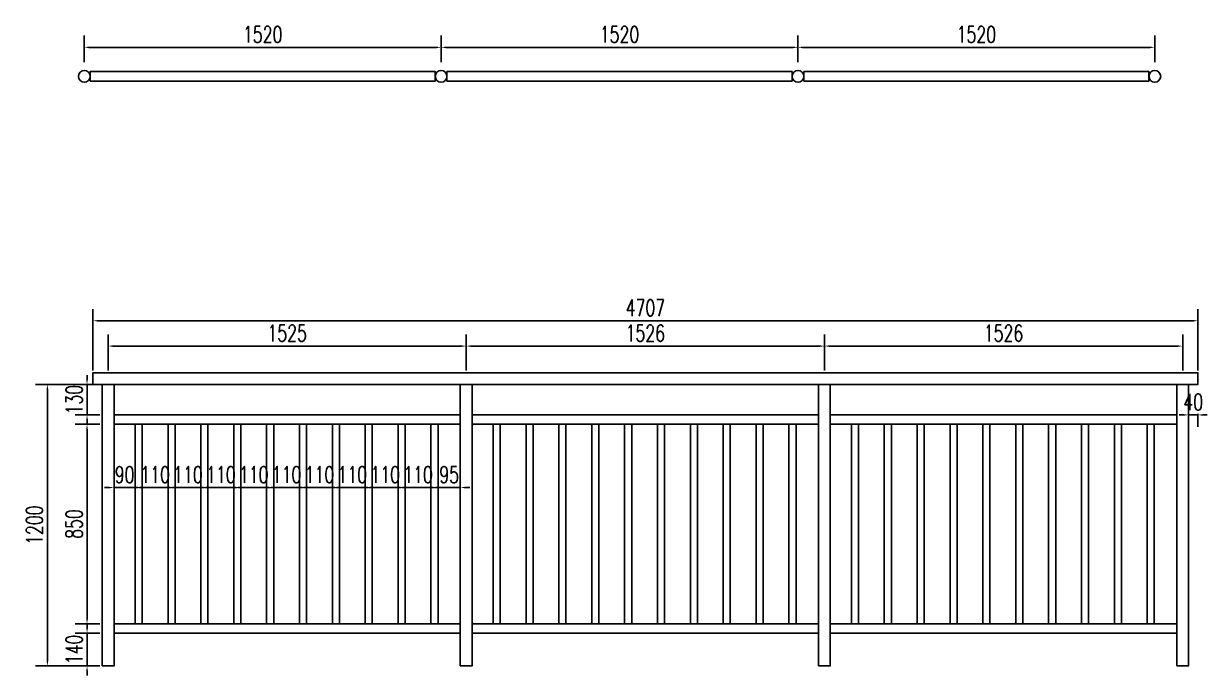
# Model space of a CAD drawing. Header units: millimetres. Extents: x -2430464 to 225692, y -180 to 1805330.
# Drawn here: x -1495607 to -1490566, y 608733 to 611511 of the extents above; entities that cross this region are included whole.
import ezdxf

# ---------------------------------------------------------------- set-up
doc = ezdxf.new("R2010")
doc.units = ezdxf.units.MM
doc.header["$LTSCALE"] = 1000
doc.layers.get('0').update_dxf_attribs({"linetype": 'CONTINUOUS'})
doc.layers.get('DEFPOINTS').update_dxf_attribs({"linetype": 'CONTINUOUS'})
doc.layers.add('W-PLASTIC_RAILINGS塑木栏杆', color=6, linetype='CONTINUOUS')
doc.layers.add('W-WOOD_FLOOR木地板', color=30, linetype='CONTINUOUS')
doc.styles.add('STANDARD_T3', font='simplex.shx', dxfattribs={"width": 0.7, "bigfont": 'gbcbig.shx'})
doc.dimstyles.new('W&&20', dxfattribs={"dimtxt": 70, "dimasz": 20, "dimexe": 50, "dimexo": 60, "dimgap": 20, "dimtad": 1, "dimdec": 0, "dimzin": 0, "dimdsep": 46, "dimtxsty": 'STANDARD_T3', "dimcen": 0.09, "dimclrd": 1, "dimclre": 1, "dimclrt": 7, "dimazin": 2, "dimtfac": 1, "dimtdec": 0, "dimtix": 1, "dimtmove": 2, "dimatfit": 3, "dimfxl": 0, "dimtolj": 1, "dimtzin": 0, "dimarcsym": 0})

# ---------------------------------------------------------------- blocks, each defined once
blk = doc.blocks.new('*U816')
at = {"layer": 'W-PLASTIC_RAILINGS塑木栏杆'}
blk.add_lwpolyline([(-15, -420), (15, -420), (15, 430), (-15, 430)], close=True, dxfattribs=at)
blk = doc.blocks.new('*U817')
at = {"layer": 'W-PLASTIC_RAILINGS塑木栏杆', "color": 0, "linetype": 'ByBlock', "lineweight": -2, "transparency": 16777216}
for p in [(0, 0), (140, 0), (280, 0), (420, 0), (560, 0), (700, 0), (840, 0), (980, 0), (1120, 0), (1260, 0)]:
    blk.add_blockref('*U816', p, dxfattribs=at)
blk = doc.blocks.new('*D820')
at = {"layer": 'DEFPOINTS', "color": 0, "transparency": 16777216}
for p in [(-1495312.6, 609973.4), (-1495506.6, 608773.4), (-1495272.6, 608773.4)]:
    blk.add_point(p, dxfattribs=at)
at = {"layer": 'W-WOOD_FLOOR木地板', "color": 1, "lineweight": -2, "transparency": 16777216}
for p, q in [((-1495372.6, 609973.4), (-1495556.6, 609973.4)), ((-1495506.6, 609953.4), (-1495506.6, 608793.4)), ((-1495332.6, 608773.4), (-1495556.6, 608773.4))]:
    blk.add_line(p, q, dxfattribs=at)
at = {"layer": 'W-WOOD_FLOOR木地板', "color": 1, "transparency": 16777216}
for points in [[(-1495509.9, 609953.4), (-1495503.2, 609953.4), (-1495506.6, 609973.4)], [(-1495509.9, 608793.4), (-1495503.2, 608793.4), (-1495506.6, 608773.4)]]:
    blk.add_solid(points, dxfattribs=at)
at = {"layer": 'W-WOOD_FLOOR木地板', "color": 7, "transparency": 16777216, "insert": (-1495561.6, 609373.4), "char_height": 70, "attachment_point": 5, "rotation": 90, "style": 'STANDARD_T3'}
blk.add_mtext('\\A1;1200', dxfattribs=at)
blk = doc.blocks.new('*D821')
at = {"layer": 'DEFPOINTS', "color": 0, "transparency": 16777216}
for p in [(-1495222.6, 609803.4), (-1495337.6, 608953.4), (-1495222.6, 608953.4)]:
    blk.add_point(p, dxfattribs=at)
at = {"layer": 'W-WOOD_FLOOR木地板', "color": 1, "lineweight": -2, "transparency": 16777216}
for p, q in [((-1495282.6, 609803.4), (-1495387.6, 609803.4)), ((-1495337.6, 609783.4), (-1495337.6, 608973.4)), ((-1495282.6, 608953.4), (-1495387.6, 608953.4))]:
    blk.add_line(p, q, dxfattribs=at)
at = {"layer": 'W-WOOD_FLOOR木地板', "color": 1, "transparency": 16777216}
for points in [[(-1495340.9, 609783.4), (-1495334.2, 609783.4), (-1495337.6, 609803.4)], [(-1495340.9, 608973.4), (-1495334.2, 608973.4), (-1495337.6, 608953.4)]]:
    blk.add_solid(points, dxfattribs=at)
at = {"layer": 'W-WOOD_FLOOR木地板', "color": 7, "transparency": 16777216, "insert": (-1495392.6, 609378.4), "char_height": 70, "attachment_point": 5, "rotation": 90, "style": 'STANDARD_T3'}
blk.add_mtext('\\A1;850', dxfattribs=at)
blk = doc.blocks.new('*D818')
at = {"layer": 'DEFPOINTS', "color": 0, "transparency": 16777216}
for p in [(-1495337.6, 609973.4), (-1495222.6, 609973.4), (-1495222.6, 609843.4)]:
    blk.add_point(p, dxfattribs=at)
at = {"layer": 'W-WOOD_FLOOR木地板', "color": 1, "lineweight": -2, "transparency": 16777216}
for p, q in [((-1495282.6, 609973.4), (-1495387.6, 609973.4)), ((-1495337.6, 609993.4), (-1495337.6, 610013.4)), ((-1495337.6, 609843.4), (-1495337.6, 609973.4)), ((-1495282.6, 609843.4), (-1495387.6, 609843.4)), ((-1495337.6, 609823.4), (-1495337.6, 609803.4))]:
    blk.add_line(p, q, dxfattribs=at)
at = {"layer": 'W-WOOD_FLOOR木地板', "color": 1, "transparency": 16777216}
for points in [[(-1495340.9, 609993.4), (-1495334.2, 609993.4), (-1495337.6, 609973.4)], [(-1495340.9, 609823.4), (-1495334.2, 609823.4), (-1495337.6, 609843.4)]]:
    blk.add_solid(points, dxfattribs=at)
at = {"layer": 'W-WOOD_FLOOR木地板', "color": 7, "transparency": 16777216, "insert": (-1495392.6, 609908.4), "char_height": 70, "attachment_point": 5, "rotation": 90, "style": 'STANDARD_T3'}
blk.add_mtext('\\A1;130', dxfattribs=at)
blk = doc.blocks.new('*D822')
at = {"layer": 'DEFPOINTS', "color": 0, "transparency": 16777216}
for p in [(-1495222.6, 608913.4), (-1495337.5, 608773.4), (-1495222.6, 608773.4)]:
    blk.add_point(p, dxfattribs=at)
at = {"layer": 'W-WOOD_FLOOR木地板', "color": 1, "lineweight": -2, "transparency": 16777216}
for p, q in [((-1495337.5, 608933.4), (-1495337.5, 608953.4)), ((-1495282.6, 608913.4), (-1495387.5, 608913.4)), ((-1495337.5, 608913.4), (-1495337.5, 608773.4)), ((-1495282.6, 608773.4), (-1495387.5, 608773.4)), ((-1495337.5, 608753.4), (-1495337.5, 608733.4))]:
    blk.add_line(p, q, dxfattribs=at)
at = {"layer": 'W-WOOD_FLOOR木地板', "color": 1, "transparency": 16777216}
for points in [[(-1495340.8, 608933.4), (-1495334.2, 608933.4), (-1495337.5, 608913.4)], [(-1495340.8, 608753.4), (-1495334.2, 608753.4), (-1495337.5, 608773.4)]]:
    blk.add_solid(points, dxfattribs=at)
at = {"layer": 'W-WOOD_FLOOR木地板', "color": 7, "transparency": 16777216, "insert": (-1495392.5, 608843.4), "char_height": 70, "attachment_point": 5, "rotation": 90, "style": 'STANDARD_T3'}
blk.add_mtext('\\A1;140', dxfattribs=at)
blk = doc.blocks.new('*D823')
at = {"layer": 'DEFPOINTS', "color": 0, "transparency": 16777216}
for p in [(-1493722.6, 610136.9), (-1495247.6, 609973.4), (-1493722.6, 609973.4)]:
    blk.add_point(p, dxfattribs=at)
at = {"layer": 'W-WOOD_FLOOR木地板', "color": 1, "lineweight": -2, "transparency": 16777216}
for p, q in [((-1495247.6, 610033.4), (-1495247.6, 610186.9)), ((-1493722.6, 610033.4), (-1493722.6, 610186.9)), ((-1495227.6, 610136.9), (-1493742.6, 610136.9))]:
    blk.add_line(p, q, dxfattribs=at)
at = {"layer": 'W-WOOD_FLOOR木地板', "color": 1, "transparency": 16777216}
for points in [[(-1495227.6, 610140.2), (-1495227.6, 610133.6), (-1495247.6, 610136.9)], [(-1493742.6, 610140.2), (-1493742.6, 610133.6), (-1493722.6, 610136.9)]]:
    blk.add_solid(points, dxfattribs=at)
at = {"layer": 'W-WOOD_FLOOR木地板', "color": 7, "transparency": 16777216, "insert": (-1494485.1, 610191.9), "char_height": 70, "attachment_point": 5, "style": 'STANDARD_T3'}
blk.add_mtext('\\A1;1525', dxfattribs=at)
blk = doc.blocks.new('*D824')
at = {"layer": 'DEFPOINTS', "color": 0, "transparency": 16777216}
for p in [(-1492196.6, 610136.9), (-1493722.6, 609973.4), (-1492196.6, 609973.4)]:
    blk.add_point(p, dxfattribs=at)
at = {"layer": 'W-WOOD_FLOOR木地板', "color": 1, "lineweight": -2, "transparency": 16777216}
for p, q in [((-1493722.6, 610033.4), (-1493722.6, 610186.9)), ((-1492196.6, 610033.4), (-1492196.6, 610186.9)), ((-1493702.6, 610136.9), (-1492216.6, 610136.9))]:
    blk.add_line(p, q, dxfattribs=at)
at = {"layer": 'W-WOOD_FLOOR木地板', "color": 1, "transparency": 16777216}
for points in [[(-1493702.6, 610140.2), (-1493702.6, 610133.6), (-1493722.6, 610136.9)], [(-1492216.6, 610140.2), (-1492216.6, 610133.6), (-1492196.6, 610136.9)]]:
    blk.add_solid(points, dxfattribs=at)
at = {"layer": 'W-WOOD_FLOOR木地板', "color": 7, "transparency": 16777216, "insert": (-1492959.6, 610191.9), "char_height": 70, "attachment_point": 5, "style": 'STANDARD_T3'}
blk.add_mtext('\\A1;1526', dxfattribs=at)
blk = doc.blocks.new('*D825')
at = {"layer": 'DEFPOINTS', "color": 0, "transparency": 16777216}
for p in [(-1490670.6, 610136.9), (-1492196.6, 609973.4), (-1490670.6, 609973.4)]:
    blk.add_point(p, dxfattribs=at)
at = {"layer": 'W-WOOD_FLOOR木地板', "color": 1, "lineweight": -2, "transparency": 16777216}
for p, q in [((-1492196.6, 610033.4), (-1492196.6, 610186.9)), ((-1490670.6, 610033.4), (-1490670.6, 610186.9)), ((-1492176.6, 610136.9), (-1490690.6, 610136.9))]:
    blk.add_line(p, q, dxfattribs=at)
at = {"layer": 'W-WOOD_FLOOR木地板', "color": 1, "transparency": 16777216}
for points in [[(-1492176.6, 610140.2), (-1492176.6, 610133.6), (-1492196.6, 610136.9)], [(-1490690.6, 610140.2), (-1490690.6, 610133.6), (-1490670.6, 610136.9)]]:
    blk.add_solid(points, dxfattribs=at)
at = {"layer": 'W-WOOD_FLOOR木地板', "color": 7, "transparency": 16777216, "insert": (-1491433.6, 610191.9), "char_height": 70, "attachment_point": 5, "style": 'STANDARD_T3'}
blk.add_mtext('\\A1;1526', dxfattribs=at)
blk = doc.blocks.new('*D826')
at = {"layer": 'DEFPOINTS', "color": 0, "transparency": 16777216}
for p in [(-1495222.6, 609610.9), (-1495132.6, 609610.9), (-1495132.6, 609533.9)]:
    blk.add_point(p, dxfattribs=at)
at = {"layer": 'W-WOOD_FLOOR木地板', "color": 1, "lineweight": -2, "transparency": 16777216}
for p, q in [((-1495242.6, 609533.9), (-1495262.6, 609533.9)), ((-1495222.6, 609550.9), (-1495222.6, 609483.9)), ((-1495222.6, 609533.9), (-1495132.6, 609533.9)), ((-1495132.6, 609550.9), (-1495132.6, 609483.9)), ((-1495112.6, 609533.9), (-1495092.6, 609533.9))]:
    blk.add_line(p, q, dxfattribs=at)
at = {"layer": 'W-WOOD_FLOOR木地板', "color": 1, "transparency": 16777216}
for points in [[(-1495242.6, 609537.2), (-1495242.6, 609530.6), (-1495222.6, 609533.9)], [(-1495112.6, 609537.2), (-1495112.6, 609530.6), (-1495132.6, 609533.9)]]:
    blk.add_solid(points, dxfattribs=at)
at = {"layer": 'W-WOOD_FLOOR木地板', "color": 7, "transparency": 16777216, "insert": (-1495177.6, 609588.9), "char_height": 70, "attachment_point": 5, "style": 'STANDARD_T3'}
blk.add_mtext('\\A1;90', dxfattribs=at)
blk = doc.blocks.new('*D819')
at = {"layer": 'DEFPOINTS', "color": 0, "transparency": 16777216}
for p in [(-1494542.6, 609610.9), (-1494432.6, 609610.9), (-1494432.6, 609533.9)]:
    blk.add_point(p, dxfattribs=at)
at = {"layer": 'W-WOOD_FLOOR木地板', "color": 1, "lineweight": -2, "transparency": 16777216}
for p, q in [((-1494562.6, 609533.9), (-1494582.6, 609533.9)), ((-1494542.6, 609550.9), (-1494542.6, 609483.9)), ((-1494542.6, 609533.9), (-1494432.6, 609533.9)), ((-1494432.6, 609550.9), (-1494432.6, 609483.9)), ((-1494412.6, 609533.9), (-1494392.6, 609533.9))]:
    blk.add_line(p, q, dxfattribs=at)
at = {"layer": 'W-WOOD_FLOOR木地板', "color": 1, "transparency": 16777216}
for points in [[(-1494562.6, 609537.2), (-1494562.6, 609530.6), (-1494542.6, 609533.9)], [(-1494412.6, 609537.2), (-1494412.6, 609530.6), (-1494432.6, 609533.9)]]:
    blk.add_solid(points, dxfattribs=at)
at = {"layer": 'W-WOOD_FLOOR木地板', "color": 7, "transparency": 16777216, "insert": (-1494487.6, 609588.9), "char_height": 70, "attachment_point": 5, "style": 'STANDARD_T3'}
blk.add_mtext('\\A1;110', dxfattribs=at)
blk = doc.blocks.new('*D1021')
at = {"layer": 'DEFPOINTS', "color": 0, "transparency": 16777216}
for p in [(-1494682.6, 609610.9), (-1494572.6, 609610.9), (-1494572.6, 609533.9)]:
    blk.add_point(p, dxfattribs=at)
at = {"layer": 'W-WOOD_FLOOR木地板', "color": 1, "lineweight": -2, "transparency": 16777216}
for p, q in [((-1494702.6, 609533.9), (-1494722.6, 609533.9)), ((-1494682.6, 609550.9), (-1494682.6, 609483.9)), ((-1494682.6, 609533.9), (-1494572.6, 609533.9)), ((-1494572.6, 609550.9), (-1494572.6, 609483.9)), ((-1494552.6, 609533.9), (-1494532.6, 609533.9))]:
    blk.add_line(p, q, dxfattribs=at)
at = {"layer": 'W-WOOD_FLOOR木地板', "color": 1, "transparency": 16777216}
for points in [[(-1494702.6, 609537.2), (-1494702.6, 609530.6), (-1494682.6, 609533.9)], [(-1494552.6, 609537.2), (-1494552.6, 609530.6), (-1494572.6, 609533.9)]]:
    blk.add_solid(points, dxfattribs=at)
at = {"layer": 'W-WOOD_FLOOR木地板', "color": 7, "transparency": 16777216, "insert": (-1494627.6, 609588.9), "char_height": 70, "attachment_point": 5, "style": 'STANDARD_T3'}
blk.add_mtext('\\A1;110', dxfattribs=at)
blk = doc.blocks.new('*D1022')
at = {"layer": 'DEFPOINTS', "color": 0, "transparency": 16777216}
for p in [(-1494822.6, 609610.9), (-1494712.6, 609610.9), (-1494712.6, 609533.9)]:
    blk.add_point(p, dxfattribs=at)
at = {"layer": 'W-WOOD_FLOOR木地板', "color": 1, "lineweight": -2, "transparency": 16777216}
for p, q in [((-1494842.6, 609533.9), (-1494862.6, 609533.9)), ((-1494822.6, 609550.9), (-1494822.6, 609483.9)), ((-1494822.6, 609533.9), (-1494712.6, 609533.9)), ((-1494712.6, 609550.9), (-1494712.6, 609483.9)), ((-1494692.6, 609533.9), (-1494672.6, 609533.9))]:
    blk.add_line(p, q, dxfattribs=at)
at = {"layer": 'W-WOOD_FLOOR木地板', "color": 1, "transparency": 16777216}
for points in [[(-1494842.6, 609537.2), (-1494842.6, 609530.6), (-1494822.6, 609533.9)], [(-1494692.6, 609537.2), (-1494692.6, 609530.6), (-1494712.6, 609533.9)]]:
    blk.add_solid(points, dxfattribs=at)
at = {"layer": 'W-WOOD_FLOOR木地板', "color": 7, "transparency": 16777216, "insert": (-1494767.6, 609588.9), "char_height": 70, "attachment_point": 5, "style": 'STANDARD_T3'}
blk.add_mtext('\\A1;110', dxfattribs=at)
blk = doc.blocks.new('*D1023')
at = {"layer": 'DEFPOINTS', "color": 0, "transparency": 16777216}
for p in [(-1494962.6, 609610.9), (-1494852.6, 609610.9), (-1494852.6, 609533.9)]:
    blk.add_point(p, dxfattribs=at)
at = {"layer": 'W-WOOD_FLOOR木地板', "color": 1, "lineweight": -2, "transparency": 16777216}
for p, q in [((-1494982.6, 609533.9), (-1495002.6, 609533.9)), ((-1494962.6, 609550.9), (-1494962.6, 609483.9)), ((-1494962.6, 609533.9), (-1494852.6, 609533.9)), ((-1494852.6, 609550.9), (-1494852.6, 609483.9)), ((-1494832.6, 609533.9), (-1494812.6, 609533.9))]:
    blk.add_line(p, q, dxfattribs=at)
at = {"layer": 'W-WOOD_FLOOR木地板', "color": 1, "transparency": 16777216}
for points in [[(-1494982.6, 609537.2), (-1494982.6, 609530.6), (-1494962.6, 609533.9)], [(-1494832.6, 609537.2), (-1494832.6, 609530.6), (-1494852.6, 609533.9)]]:
    blk.add_solid(points, dxfattribs=at)
at = {"layer": 'W-WOOD_FLOOR木地板', "color": 7, "transparency": 16777216, "insert": (-1494907.6, 609588.9), "char_height": 70, "attachment_point": 5, "style": 'STANDARD_T3'}
blk.add_mtext('\\A1;110', dxfattribs=at)
blk = doc.blocks.new('*D1024')
at = {"layer": 'DEFPOINTS', "color": 0, "transparency": 16777216}
for p in [(-1495102.6, 609610.9), (-1494992.6, 609610.9), (-1494992.6, 609533.9)]:
    blk.add_point(p, dxfattribs=at)
at = {"layer": 'W-WOOD_FLOOR木地板', "color": 1, "lineweight": -2, "transparency": 16777216}
for p, q in [((-1495122.6, 609533.9), (-1495142.6, 609533.9)), ((-1495102.6, 609550.9), (-1495102.6, 609483.9)), ((-1495102.6, 609533.9), (-1494992.6, 609533.9)), ((-1494992.6, 609550.9), (-1494992.6, 609483.9)), ((-1494972.6, 609533.9), (-1494952.6, 609533.9))]:
    blk.add_line(p, q, dxfattribs=at)
at = {"layer": 'W-WOOD_FLOOR木地板', "color": 1, "transparency": 16777216}
for points in [[(-1495122.6, 609537.2), (-1495122.6, 609530.6), (-1495102.6, 609533.9)], [(-1494972.6, 609537.2), (-1494972.6, 609530.6), (-1494992.6, 609533.9)]]:
    blk.add_solid(points, dxfattribs=at)
at = {"layer": 'W-WOOD_FLOOR木地板', "color": 7, "transparency": 16777216, "insert": (-1495047.6, 609588.9), "char_height": 70, "attachment_point": 5, "style": 'STANDARD_T3'}
blk.add_mtext('\\A1;110', dxfattribs=at)
blk = doc.blocks.new('*D1025')
at = {"layer": 'DEFPOINTS', "color": 0, "transparency": 16777216}
for p in [(-1494402.6, 609610.9), (-1494292.6, 609610.9), (-1494292.6, 609533.9)]:
    blk.add_point(p, dxfattribs=at)
at = {"layer": 'W-WOOD_FLOOR木地板', "color": 1, "lineweight": -2, "transparency": 16777216}
for p, q in [((-1494422.6, 609533.9), (-1494442.6, 609533.9)), ((-1494402.6, 609550.9), (-1494402.6, 609483.9)), ((-1494402.6, 609533.9), (-1494292.6, 609533.9)), ((-1494292.6, 609550.9), (-1494292.6, 609483.9)), ((-1494272.6, 609533.9), (-1494252.6, 609533.9))]:
    blk.add_line(p, q, dxfattribs=at)
at = {"layer": 'W-WOOD_FLOOR木地板', "color": 1, "transparency": 16777216}
for points in [[(-1494422.6, 609537.2), (-1494422.6, 609530.6), (-1494402.6, 609533.9)], [(-1494272.6, 609537.2), (-1494272.6, 609530.6), (-1494292.6, 609533.9)]]:
    blk.add_solid(points, dxfattribs=at)
at = {"layer": 'W-WOOD_FLOOR木地板', "color": 7, "transparency": 16777216, "insert": (-1494347.6, 609588.9), "char_height": 70, "attachment_point": 5, "style": 'STANDARD_T3'}
blk.add_mtext('\\A1;110', dxfattribs=at)
blk = doc.blocks.new('*D1026')
at = {"layer": 'DEFPOINTS', "color": 0, "transparency": 16777216}
for p in [(-1494262.6, 609610.9), (-1494152.6, 609610.9), (-1494152.6, 609533.9)]:
    blk.add_point(p, dxfattribs=at)
at = {"layer": 'W-WOOD_FLOOR木地板', "color": 1, "lineweight": -2, "transparency": 16777216}
for p, q in [((-1494282.6, 609533.9), (-1494302.6, 609533.9)), ((-1494262.6, 609550.9), (-1494262.6, 609483.9)), ((-1494262.6, 609533.9), (-1494152.6, 609533.9)), ((-1494152.6, 609550.9), (-1494152.6, 609483.9)), ((-1494132.6, 609533.9), (-1494112.6, 609533.9))]:
    blk.add_line(p, q, dxfattribs=at)
at = {"layer": 'W-WOOD_FLOOR木地板', "color": 1, "transparency": 16777216}
for points in [[(-1494282.6, 609537.2), (-1494282.6, 609530.6), (-1494262.6, 609533.9)], [(-1494132.6, 609537.2), (-1494132.6, 609530.6), (-1494152.6, 609533.9)]]:
    blk.add_solid(points, dxfattribs=at)
at = {"layer": 'W-WOOD_FLOOR木地板', "color": 7, "transparency": 16777216, "insert": (-1494207.6, 609588.9), "char_height": 70, "attachment_point": 5, "style": 'STANDARD_T3'}
blk.add_mtext('\\A1;110', dxfattribs=at)
blk = doc.blocks.new('*D1027')
at = {"layer": 'DEFPOINTS', "color": 0, "transparency": 16777216}
for p in [(-1494122.6, 609610.9), (-1494012.6, 609610.9), (-1494012.6, 609533.9)]:
    blk.add_point(p, dxfattribs=at)
at = {"layer": 'W-WOOD_FLOOR木地板', "color": 1, "lineweight": -2, "transparency": 16777216}
for p, q in [((-1494142.6, 609533.9), (-1494162.6, 609533.9)), ((-1494122.6, 609550.9), (-1494122.6, 609483.9)), ((-1494122.6, 609533.9), (-1494012.6, 609533.9)), ((-1494012.6, 609550.9), (-1494012.6, 609483.9)), ((-1493992.6, 609533.9), (-1493972.6, 609533.9))]:
    blk.add_line(p, q, dxfattribs=at)
at = {"layer": 'W-WOOD_FLOOR木地板', "color": 1, "transparency": 16777216}
for points in [[(-1494142.6, 609537.2), (-1494142.6, 609530.6), (-1494122.6, 609533.9)], [(-1493992.6, 609537.2), (-1493992.6, 609530.6), (-1494012.6, 609533.9)]]:
    blk.add_solid(points, dxfattribs=at)
at = {"layer": 'W-WOOD_FLOOR木地板', "color": 7, "transparency": 16777216, "insert": (-1494067.6, 609588.9), "char_height": 70, "attachment_point": 5, "style": 'STANDARD_T3'}
blk.add_mtext('\\A1;110', dxfattribs=at)
blk = doc.blocks.new('*D1028')
at = {"layer": 'DEFPOINTS', "color": 0, "transparency": 16777216}
for p in [(-1493982.6, 609610.9), (-1493872.6, 609610.9), (-1493872.6, 609533.9)]:
    blk.add_point(p, dxfattribs=at)
at = {"layer": 'W-WOOD_FLOOR木地板', "color": 1, "lineweight": -2, "transparency": 16777216}
for p, q in [((-1494002.6, 609533.9), (-1494022.6, 609533.9)), ((-1493982.6, 609550.9), (-1493982.6, 609483.9)), ((-1493982.6, 609533.9), (-1493872.6, 609533.9)), ((-1493872.6, 609550.9), (-1493872.6, 609483.9)), ((-1493852.6, 609533.9), (-1493832.6, 609533.9))]:
    blk.add_line(p, q, dxfattribs=at)
at = {"layer": 'W-WOOD_FLOOR木地板', "color": 1, "transparency": 16777216}
for points in [[(-1494002.6, 609537.2), (-1494002.6, 609530.6), (-1493982.6, 609533.9)], [(-1493852.6, 609537.2), (-1493852.6, 609530.6), (-1493872.6, 609533.9)]]:
    blk.add_solid(points, dxfattribs=at)
at = {"layer": 'W-WOOD_FLOOR木地板', "color": 7, "transparency": 16777216, "insert": (-1493927.6, 609588.9), "char_height": 70, "attachment_point": 5, "style": 'STANDARD_T3'}
blk.add_mtext('\\A1;110', dxfattribs=at)
blk = doc.blocks.new('*D1029')
at = {"layer": 'DEFPOINTS', "color": 0, "transparency": 16777216}
for p in [(-1493842.6, 609610.9), (-1493747.6, 609610.9), (-1493747.6, 609533.9)]:
    blk.add_point(p, dxfattribs=at)
at = {"layer": 'W-WOOD_FLOOR木地板', "color": 1, "lineweight": -2, "transparency": 16777216}
for p, q in [((-1493862.6, 609533.9), (-1493882.6, 609533.9)), ((-1493842.6, 609550.9), (-1493842.6, 609483.9)), ((-1493842.6, 609533.9), (-1493747.6, 609533.9)), ((-1493747.6, 609550.9), (-1493747.6, 609483.9)), ((-1493727.6, 609533.9), (-1493707.6, 609533.9))]:
    blk.add_line(p, q, dxfattribs=at)
at = {"layer": 'W-WOOD_FLOOR木地板', "color": 1, "transparency": 16777216}
for points in [[(-1493862.6, 609537.2), (-1493862.6, 609530.6), (-1493842.6, 609533.9)], [(-1493727.6, 609537.2), (-1493727.6, 609530.6), (-1493747.6, 609533.9)]]:
    blk.add_solid(points, dxfattribs=at)
at = {"layer": 'W-WOOD_FLOOR木地板', "color": 7, "transparency": 16777216, "insert": (-1493795.1, 609588.9), "char_height": 70, "attachment_point": 5, "style": 'STANDARD_T3'}
blk.add_mtext('\\A1;95', dxfattribs=at)
blk = doc.blocks.new('*U1409')
at = {"layer": 'W-PLASTIC_RAILINGS塑木栏杆'}
blk.add_lwpolyline([(-15, -420), (15, -420), (15, 430), (-15, 430)], close=True, dxfattribs=at)
blk = doc.blocks.new('*U1410')
at = {"layer": 'W-PLASTIC_RAILINGS塑木栏杆', "color": 0, "linetype": 'ByBlock', "lineweight": -2, "transparency": 16777216}
for p in [(0, 0), (140, 0), (280, 0), (420, 0), (560, 0), (700, 0), (840, 0), (980, 0), (1120, 0), (1260, 0)]:
    blk.add_blockref('*U1409', p, dxfattribs=at)
blk = doc.blocks.new('*U1411')
at = {"layer": 'W-PLASTIC_RAILINGS塑木栏杆'}
blk.add_lwpolyline([(-15, -420), (15, -420), (15, 430), (-15, 430)], close=True, dxfattribs=at)
blk = doc.blocks.new('*U1412')
at = {"layer": 'W-PLASTIC_RAILINGS塑木栏杆', "color": 0, "linetype": 'ByBlock', "lineweight": -2, "transparency": 16777216}
for p in [(0, 0), (140, 0), (280, 0), (420, 0), (560, 0), (700, 0), (840, 0), (980, 0), (1120, 0), (1260, 0)]:
    blk.add_blockref('*U1411', p, dxfattribs=at)
blk = doc.blocks.new('*D2138')
at = {"color": 1, "lineweight": -2, "transparency": 16777216}
for p, q in [((-1490665.6, 609843.4), (-1490685.6, 609843.4)), ((-1490645.6, 609848.4), (-1490645.6, 609793.4)), ((-1490645.6, 609843.4), (-1490605.6, 609843.4)), ((-1490605.6, 609848.4), (-1490605.6, 609793.4)), ((-1490585.6, 609843.4), (-1490565.6, 609843.4))]:
    blk.add_line(p, q, dxfattribs=at)
at = {"color": 1, "transparency": 16777216}
for points in [[(-1490665.6, 609846.7), (-1490665.6, 609840.1), (-1490645.6, 609843.4)], [(-1490585.6, 609846.7), (-1490585.6, 609840.1), (-1490605.6, 609843.4)]]:
    blk.add_solid(points, dxfattribs=at)
at = {"layer": 'DEFPOINTS', "color": 0, "transparency": 16777216}
for p in [(-1490645.6, 609973.4), (-1490605.6, 609973.4), (-1490605.6, 609843.4)]:
    blk.add_point(p, dxfattribs=at)
at = {"color": 7, "transparency": 16777216, "insert": (-1490625.6, 609898.4), "char_height": 70, "attachment_point": 5, "style": 'STANDARD_T3'}
blk.add_mtext('\\A1;40', dxfattribs=at)
blk = doc.blocks.new('*D2139')
at = {"layer": 'DEFPOINTS', "color": 0, "transparency": 16777216}
for p in [(-1490605.6, 610244.8), (-1495312.6, 609973.4), (-1490605.6, 609973.4)]:
    blk.add_point(p, dxfattribs=at)
at = {"layer": 'W-WOOD_FLOOR木地板', "color": 1, "lineweight": -2, "transparency": 16777216}
for p, q in [((-1495312.6, 610033.4), (-1495312.6, 610294.8)), ((-1490605.6, 610033.4), (-1490605.6, 610294.8)), ((-1495292.6, 610244.8), (-1490625.6, 610244.8))]:
    blk.add_line(p, q, dxfattribs=at)
at = {"layer": 'W-WOOD_FLOOR木地板', "color": 1, "transparency": 16777216}
for points in [[(-1495292.6, 610248.1), (-1495292.6, 610241.4), (-1495312.6, 610244.8)], [(-1490625.6, 610248.1), (-1490625.6, 610241.4), (-1490605.6, 610244.8)]]:
    blk.add_solid(points, dxfattribs=at)
at = {"layer": 'W-WOOD_FLOOR木地板', "color": 7, "transparency": 16777216, "insert": (-1492959.1, 610299.8), "char_height": 70, "attachment_point": 5, "style": 'STANDARD_T3'}
blk.add_mtext('\\A1;4707', dxfattribs=at)
blk = doc.blocks.new('*D2341')
at = {"color": 1, "lineweight": -2, "transparency": 16777216}
for p, q in [((-1495349.3, 611346.7), (-1495349.3, 611460.3)), ((-1493829.3, 611346.7), (-1493829.3, 611460.3)), ((-1495329.3, 611410.3), (-1493849.3, 611410.3))]:
    blk.add_line(p, q, dxfattribs=at)
at = {"color": 1, "transparency": 16777216}
for points in [[(-1495329.3, 611413.6), (-1495329.3, 611407), (-1495349.3, 611410.3)], [(-1493849.3, 611413.6), (-1493849.3, 611407), (-1493829.3, 611410.3)]]:
    blk.add_solid(points, dxfattribs=at)
at = {"layer": 'DEFPOINTS', "color": 0, "transparency": 16777216}
for p in [(-1493829.3, 611410.3), (-1495349.3, 611286.7), (-1493829.3, 611286.7)]:
    blk.add_point(p, dxfattribs=at)
at = {"color": 7, "transparency": 16777216, "insert": (-1494589.3, 611465.3), "char_height": 70, "attachment_point": 5, "style": 'STANDARD_T3'}
blk.add_mtext('\\A1;1520', dxfattribs=at)
blk = doc.blocks.new('*D2342')
at = {"color": 1, "lineweight": -2, "transparency": 16777216}
for p, q in [((-1493829.3, 611346.7), (-1493829.3, 611460.3)), ((-1492309.3, 611346.7), (-1492309.3, 611460.3)), ((-1493809.3, 611410.3), (-1492329.3, 611410.3))]:
    blk.add_line(p, q, dxfattribs=at)
at = {"color": 1, "transparency": 16777216}
for points in [[(-1493809.3, 611413.6), (-1493809.3, 611407), (-1493829.3, 611410.3)], [(-1492329.3, 611413.6), (-1492329.3, 611407), (-1492309.3, 611410.3)]]:
    blk.add_solid(points, dxfattribs=at)
at = {"layer": 'DEFPOINTS', "color": 0, "transparency": 16777216}
for p in [(-1492309.3, 611410.3), (-1493829.3, 611286.7), (-1492309.3, 611286.7)]:
    blk.add_point(p, dxfattribs=at)
at = {"color": 7, "transparency": 16777216, "insert": (-1493069.3, 611465.3), "char_height": 70, "attachment_point": 5, "style": 'STANDARD_T3'}
blk.add_mtext('\\A1;1520', dxfattribs=at)
blk = doc.blocks.new('*D2343')
at = {"color": 1, "lineweight": -2, "transparency": 16777216}
for p, q in [((-1492309.3, 611346.7), (-1492309.3, 611460.3)), ((-1490789.3, 611346.7), (-1490789.3, 611460.3)), ((-1492289.3, 611410.3), (-1490809.3, 611410.3))]:
    blk.add_line(p, q, dxfattribs=at)
at = {"color": 1, "transparency": 16777216}
for points in [[(-1492289.3, 611413.6), (-1492289.3, 611407), (-1492309.3, 611410.3)], [(-1490809.3, 611413.6), (-1490809.3, 611407), (-1490789.3, 611410.3)]]:
    blk.add_solid(points, dxfattribs=at)
at = {"layer": 'DEFPOINTS', "color": 0, "transparency": 16777216}
for p in [(-1490789.3, 611410.3), (-1492309.3, 611286.7), (-1490789.3, 611286.7)]:
    blk.add_point(p, dxfattribs=at)
at = {"color": 7, "transparency": 16777216, "insert": (-1491549.3, 611465.3), "char_height": 70, "attachment_point": 5, "style": 'STANDARD_T3'}
blk.add_mtext('\\A1;1520', dxfattribs=at)

msp = doc.modelspace()

# ---------------------------------------------------------------- linework, layer by layer
at = {"layer": 'W-PLASTIC_RAILINGS塑木栏杆'}
for points in [[(-1495324.29, 611266.68), (-1493854.29, 611266.68), (-1493854.29, 611306.68), (-1495324.29, 611306.68)], [(-1492334.29, 611266.68), (-1493804.29, 611266.68), (-1493804.29, 611306.68), (-1492334.29, 611306.68)], [(-1492284.29, 611266.68), (-1490814.29, 611266.68), (-1490814.29, 611306.68), (-1492284.29, 611306.68)], [(-1495312.56, 609973.41), (-1490605.56, 609973.41), (-1490605.56, 610023.41), (-1495312.56, 610023.41)], [(-1495272.56, 608773.41), (-1495222.56, 608773.41), (-1495222.56, 609973.41), (-1495272.56, 609973.41)], [(-1493747.56, 608773.41), (-1493697.56, 608773.41), (-1493697.56, 609973.41), (-1493747.56, 609973.41)], [(-1492221.56, 608773.41), (-1492171.56, 608773.41), (-1492171.56, 609973.41), (-1492221.56, 609973.41)], [(-1490695.56, 608773.41), (-1490645.56, 608773.41), (-1490645.56, 609973.41), (-1490695.56, 609973.41)], [(-1495222.56, 609803.41), (-1493747.56, 609803.41), (-1493747.56, 609843.41), (-1495222.56, 609843.41)], [(-1492221.56, 609803.41), (-1493697.56, 609803.41), (-1493697.56, 609843.41), (-1492221.56, 609843.41)], [(-1490695.56, 609803.41), (-1492171.56, 609803.41), (-1492171.56, 609843.41), (-1490695.56, 609843.41)], [(-1495222.56, 608953.41), (-1493747.56, 608953.41), (-1493747.56, 608913.41), (-1495222.56, 608913.41)], [(-1492221.56, 608953.41), (-1493697.56, 608953.41), (-1493697.56, 608913.41), (-1492221.56, 608913.41)], [(-1490695.56, 608953.41), (-1492171.56, 608953.41), (-1492171.56, 608913.41), (-1490695.56, 608913.41)]]:
    msp.add_lwpolyline(points, close=True, dxfattribs=at)
for centre in [(-1495349.29, 611286.68), (-1493829.29, 611286.68), (-1492309.29, 611286.68), (-1490789.29, 611286.68)]:
    msp.add_circle(centre, 25, dxfattribs=at)

# ---------------------------------------------------------------- block references
for name, p in [('*U817', (-1495117.56, 609373.41)), ('*U1410', (-1493592.56, 609373.41)), ('*U1412', (-1492066.56, 609373.41))]:
    msp.add_blockref(name, p, dxfattribs=at)

# ---------------------------------------------------------------- dimensions: what is measured, and where the dimension line sits
for base, p1, p2, picture, middle in [((-1493829.29, 611410.31), (-1495349.29, 611286.68), (-1493829.29, 611286.68), '*D2341', (-1494589.29, 611465.31)), ((-1492309.29, 611410.31), (-1493829.29, 611286.68), (-1492309.29, 611286.68), '*D2342', (-1493069.29, 611465.31)), ((-1490789.29, 611410.31), (-1492309.29, 611286.68), (-1490789.29, 611286.68), '*D2343', (-1491549.29, 611465.31))]:
    dim = msp.add_linear_dim(base=base, p1=p1, p2=p2, dimstyle='W&&20')
    dim.commit()
    dim.dimension.update_dxf_attribs({"geometry": picture, "text_midpoint": middle})
at = {"color": 1}
dim = msp.add_linear_dim(base=(-1490605.56, 609843.41), p1=(-1490645.56, 609973.41), p2=(-1490605.56, 609973.41), dimstyle='W&&20', override={"dimfxl": 5, "dimfxlon": 1, "dimarcsym": 2}, dxfattribs=at)
dim.commit()
dim.dimension.update_dxf_attribs({"geometry": '*D2138', "text_midpoint": (-1490625.56, 609898.41)})
at = {"layer": 'W-WOOD_FLOOR木地板'}
for base, p1, p2, picture, middle in [((-1490605.56, 610244.77), (-1495312.56, 609973.41), (-1490605.56, 609973.41), '*D2139', (-1492959.06, 610299.77)), ((-1493722.56, 610136.91), (-1495247.56, 609973.41), (-1493722.56, 609973.41), '*D823', (-1494485.06, 610191.91)), ((-1492196.56, 610136.91), (-1493722.56, 609973.41), (-1492196.56, 609973.41), '*D824', (-1492959.56, 610191.91)), ((-1490670.56, 610136.91), (-1492196.56, 609973.41), (-1490670.56, 609973.41), '*D825', (-1491433.56, 610191.91)), ((-1495132.56, 609533.91), (-1495222.56, 609610.91), (-1495132.56, 609610.91), '*D826', (-1495177.56, 609588.91)), ((-1494992.56, 609533.91), (-1495102.56, 609610.91), (-1494992.56, 609610.91), '*D1024', (-1495047.56, 609588.91)), ((-1494852.56, 609533.91), (-1494962.56, 609610.91), (-1494852.56, 609610.91), '*D1023', (-1494907.56, 609588.91)), ((-1494712.56, 609533.91), (-1494822.56, 609610.91), (-1494712.56, 609610.91), '*D1022', (-1494767.56, 609588.91)), ((-1494572.56, 609533.91), (-1494682.56, 609610.91), (-1494572.56, 609610.91), '*D1021', (-1494627.56, 609588.91)), ((-1494432.56, 609533.91), (-1494542.56, 609610.91), (-1494432.56, 609610.91), '*D819', (-1494487.56, 609588.91)), ((-1494292.56, 609533.91), (-1494402.56, 609610.91), (-1494292.56, 609610.91), '*D1025', (-1494347.56, 609588.91)), ((-1494152.56, 609533.91), (-1494262.56, 609610.91), (-1494152.56, 609610.91), '*D1026', (-1494207.56, 609588.91)), ((-1494012.56, 609533.91), (-1494122.56, 609610.91), (-1494012.56, 609610.91), '*D1027', (-1494067.56, 609588.91)), ((-1493872.56, 609533.91), (-1493982.56, 609610.91), (-1493872.56, 609610.91), '*D1028', (-1493927.56, 609588.91)), ((-1493747.56, 609533.91), (-1493842.56, 609610.91), (-1493747.56, 609610.91), '*D1029', (-1493795.06, 609588.91))]:
    dim = msp.add_linear_dim(base=base, p1=p1, p2=p2, dimstyle='W&&20', dxfattribs=at)
    dim.commit()
    dim.dimension.update_dxf_attribs({"geometry": picture, "text_midpoint": middle})
for base, p1, p2, picture, middle in [((-1495506.56, 608773.41), (-1495312.56, 609973.41), (-1495272.56, 608773.41), '*D820', (-1495561.56, 609373.41)), ((-1495337.56, 609973.41), (-1495222.56, 609843.41), (-1495222.56, 609973.41), '*D818', (-1495392.56, 609908.41)), ((-1495337.56, 608953.41), (-1495222.56, 609803.41), (-1495222.56, 608953.41), '*D821', (-1495392.56, 609378.41)), ((-1495337.49, 608773.41), (-1495222.56, 608913.41), (-1495222.56, 608773.41), '*D822', (-1495392.49, 608843.41))]:
    dim = msp.add_linear_dim(base=base, p1=p1, p2=p2, angle=90, dimstyle='W&&20', dxfattribs=at)
    dim.commit()
    dim.dimension.update_dxf_attribs({"geometry": picture, "text_midpoint": middle})

doc.saveas('drawing.dxf')
